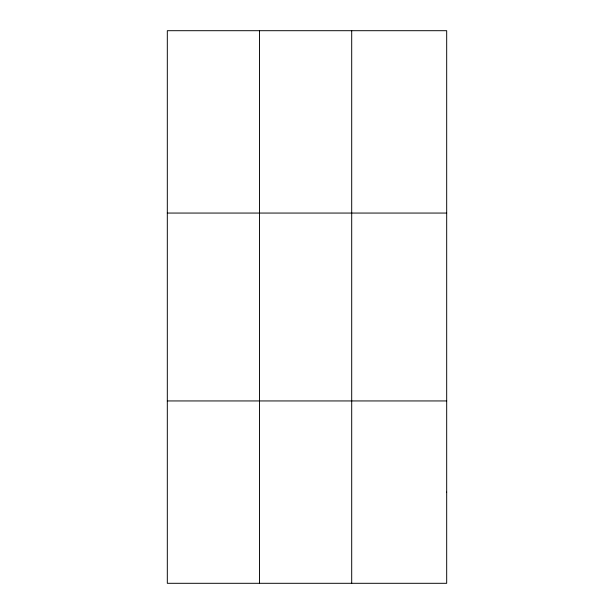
<?xml version="1.0" encoding="UTF-8"?>
<svg xmlns="http://www.w3.org/2000/svg" width="614" height="614" viewBox="0 0 614 614"><rect width="100%" height="100%" fill="white"/><g stroke="black" fill="none" stroke-linecap="round" stroke-linejoin="round"><path stroke-width="0.92" d="M259.507 583.3L259.507 30.7M351.699 583.3L351.699 30.7M167.315 213.058L446.685 213.058M167.315 400.942L446.685 400.942M446.685 492.121L446.685 583.3L167.315 583.3L167.315 30.7L446.685 30.7L446.685 492.121"/></g></svg>
